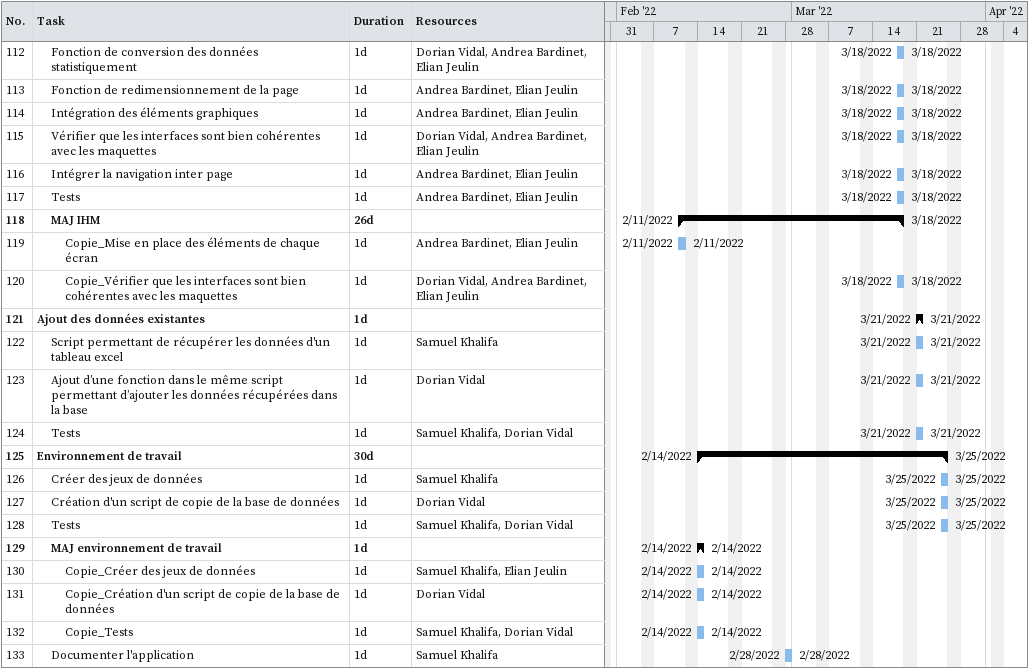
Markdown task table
| ID | Level | Task | Duration | Start | Finish | Resources |
|---|---|---|---|---|---|---|
| 112 | 2 | Fonction de conversion des données statistiquement | 1d | 2022-03-18 | 2022-03-18 | Dorian Vidal, Andrea Bardinet, Elian Jeulin |
| 113 | 2 | Fonction de redimensionnement de la page | 1d | 2022-03-18 | 2022-03-18 | Andrea Bardinet, Elian Jeulin |
| 114 | 2 | Intégration des éléments graphiques | 1d | 2022-03-18 | 2022-03-18 | Andrea Bardinet, Elian Jeulin |
| 115 | 2 | Vérifier que les interfaces sont bien cohérentes avec les maquettes | 1d | 2022-03-18 | 2022-03-18 | Dorian Vidal, Andrea Bardinet, Elian Jeulin |
| 116 | 2 | Intégrer la navigation inter page | 1d | 2022-03-18 | 2022-03-18 | Andrea Bardinet, Elian Jeulin |
| 117 | 2 | Tests | 1d | 2022-03-18 | 2022-03-18 | Andrea Bardinet, Elian Jeulin |
| 118 | 2 | **MAJ IHM** | 26d | 2022-02-11 | 2022-03-18 |  |
| 119 | 3 | Copie_Mise en place des éléments de chaque écran | 1d | 2022-02-11 | 2022-02-11 | Andrea Bardinet, Elian Jeulin |
| 120 | 3 | Copie_Vérifier que les interfaces sont bien cohérentes avec les maquettes | 1d | 2022-03-18 | 2022-03-18 | Dorian Vidal, Andrea Bardinet, Elian Jeulin |
| 121 | 1 | **Ajout des données existantes** | 1d | 2022-03-21 | 2022-03-21 |  |
| 122 | 2 | Script permettant de récupérer les données d'un tableau excel | 1d | 2022-03-21 | 2022-03-21 | Samuel Khalifa |
| 123 | 2 | Ajout d’une fonction dans le même script permettant d’ajouter les données récupérées dans la base | 1d | 2022-03-21 | 2022-03-21 | Dorian Vidal |
| 124 | 2 | Tests | 1d | 2022-03-21 | 2022-03-21 | Samuel Khalifa, Dorian Vidal |
| 125 | 1 | **Environnement de travail** | 30d | 2022-02-14 | 2022-03-25 |  |
| 126 | 2 | Créer des jeux de données | 1d | 2022-03-25 | 2022-03-25 | Samuel Khalifa |
| 127 | 2 | Création d'un script de copie de la base de données | 1d | 2022-03-25 | 2022-03-25 | Dorian Vidal |
| 128 | 2 | Tests | 1d | 2022-03-25 | 2022-03-25 | Samuel Khalifa, Dorian Vidal |
| 129 | 2 | **MAJ environnement de travail** | 1d | 2022-02-14 | 2022-02-14 |  |
| 130 | 3 | Copie_Créer des jeux de données | 1d | 2022-02-14 | 2022-02-14 | Samuel Khalifa, Elian Jeulin |
| 131 | 3 | Copie_Création d'un script de copie de la base de données | 1d | 2022-02-14 | 2022-02-14 | Dorian Vidal |
| 132 | 3 | Copie_Tests | 1d | 2022-02-14 | 2022-02-14 | Samuel Khalifa, Dorian Vidal |
| 133 | 2 | Documenter l'application | 1d | 2022-02-28 | 2022-02-28 | Samuel Khalifa |
